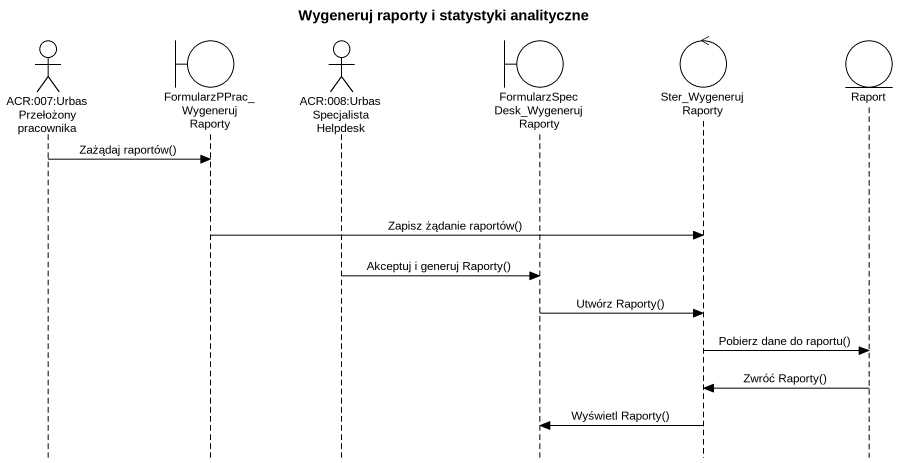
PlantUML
@startuml
title Wygeneruj raporty i statystyki analityczne
hide footbox
actor "ACR:007:Urbas Przełożony pracownika" as ACR_007_Urbas_Przełożony
boundary "FormularzPPrac_WygenerujRaporty" as FormularzPPrac
actor "ACR:008:Urbas Specjalista Helpdesk" as ACR_008_Urbas_Specjalista
boundary "FormularzSpecDesk_WygenerujRaporty" as FormularzSpecDesk
control Ster_WygenerujRaporty
entity Raport

ACR_007_Urbas_Przełożony -> FormularzPPrac : Zażądaj raportów()
FormularzPPrac -> Ster_WygenerujRaporty : Zapisz żądanie raportów()
ACR_008_Urbas_Specjalista -> FormularzSpecDesk : Akceptuj i generuj Raporty()
FormularzSpecDesk -> Ster_WygenerujRaporty : Utwórz Raporty()
Ster_WygenerujRaporty -> Raport : Pobierz dane do raportu()
Raport -> Ster_WygenerujRaporty : Zwróć Raporty()
Ster_WygenerujRaporty -> FormularzSpecDesk : Wyświetl Raporty()
@enduml
